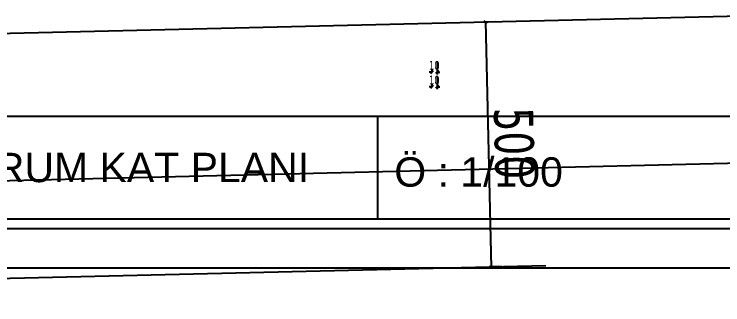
# Model space of a CAD drawing. Header units: millimetres. Extents: x 43168.9 to 43194.6, y -25545.1 to -25543.4.
# Drawn here: x 43169.6669 to 43169.9568, y -25544.9851 to -25544.8664 of the extents above; entities that cross this region are included whole.
import ezdxf

# ---------------------------------------------------------------- set-up
doc = ezdxf.new("R2010")
doc.units = ezdxf.units.MM
doc.header["$LTSCALE"] = 200
doc.linetypes.add('DASHDOT', pattern=[1, 0.5, -0.25, 0, -0.25])
for name, color, linetype in [('arsasiniri_sgh', 10, 'Continuous'), ('gor-2_sgh', 161, 'Continuous'), ('olcu-uyg_sgh', 193, 'Continuous'), ('olcuaks_sgh', 41, 'Continuous'), ('pafta_sgh', 11, 'Continuous'), ('yapi-yaklasma_sgh', 41, 'DASHDOT')]:
    doc.layers.add(name, color=color, linetype=linetype)
doc.styles.add('antet', font='arial.ttf')
doc.styles.add('dim', font='VERDANA.TTF', dxfattribs={"width": 0.7})

msp = doc.modelspace()

# ---------------------------------------------------------------- linework, layer by layer
at = {"color": 0, "linetype": 'ByBlock', "lineweight": -2}
for p, q in [((43169.86044, -25544.87021), (43169.85921, -25544.86904)), ((43169.83728, -25544.8906), (43169.83848, -25544.8894)), ((43169.83728, -25544.8906), (43169.83848, -25544.8894)), ((43169.84048, -25544.8894), (43169.83928, -25544.8906)), ((43169.84048, -25544.8894), (43169.83928, -25544.8906)), ((43169.83728, -25544.8966), (43169.83848, -25544.8954)), ((43169.84048, -25544.8954), (43169.83928, -25544.8966)), ((43169.86159, -25544.96901), (43169.86282, -25544.97018))]:
    msp.add_line(p, q, dxfattribs=at)
at = {"layer": 'arsasiniri_sgh', "color": 14}
msp.add_line((43169.99697, -25544.86636), (43169.004, -25544.89), dxfattribs=at)
at = {"layer": 'gor-2_sgh'}
msp.add_line((43168.98613, -25544.95044), (43170.07588, -25544.9245), dxfattribs=at)
at = {"layer": 'olcu-uyg_sgh'}
for p, q in [((43169.86382, -25544.86953), (43169.85882, -25544.86965)), ((43169.86221, -25544.96985), (43169.85982, -25544.86937)), ((43169.8662, -25544.9695), (43169.8612, -25544.96962))]:
    msp.add_line(p, q, dxfattribs=at)
at = {"layer": 'olcuaks_sgh'}
for p, q in [((43169.83988, -25544.886), (43169.83988, -25544.891)), ((43169.83988, -25544.886), (43169.83988, -25544.891)), ((43169.83788, -25544.89), (43169.83668, -25544.89)), ((43169.83788, -25544.89), (43169.83668, -25544.89)), ((43169.83788, -25544.89), (43169.83788, -25544.889)), ((43169.83788, -25544.89), (43169.83788, -25544.889)), ((43169.83988, -25544.89), (43169.84108, -25544.89)), ((43169.83988, -25544.89), (43169.84108, -25544.89)), ((43169.83988, -25544.892), (43169.83988, -25544.897)), ((43169.83788, -25544.896), (43169.83668, -25544.896)), ((43169.83788, -25544.896), (43169.83788, -25544.895)), ((43169.83988, -25544.896), (43169.84108, -25544.896))]:
    msp.add_line(p, q, dxfattribs=at)
at = {"layer": 'pafta_sgh'}
for p, q in [((43168.93588, -25544.908), (43170.07588, -25544.908)), ((43169.81552, -25544.908), (43169.81552, -25544.95)), ((43168.93588, -25544.95), (43170.07588, -25544.95)), ((43168.93188, -25544.954), (43170.07988, -25544.954)), ((43168.91588, -25544.97), (43170.09588, -25544.97))]:
    msp.add_line(p, q, dxfattribs=at)
at = {"layer": 'yapi-yaklasma_sgh', "color": 40}
msp.add_line((43169.20957, -25544.98513), (43169.88437, -25544.96907), dxfattribs=at)

# ---------------------------------------------------------------- texts
at = {"layer": 'olcu-uyg_sgh', "color": 2, "style": 'dim', "width": 0.7}
msp.add_text('500', height=0.016, rotation=271.3638, dxfattribs=at).set_placement((43169.86315, -25544.90467))
at = {"layer": 'olcuaks_sgh', "color": 2, "style": 'dim', "width": 0.7}
for p in [(43169.83655, -25544.88909), (43169.83655, -25544.88909), (43169.83655, -25544.89509)]:
    msp.add_text('10', height=0.0036, dxfattribs=at).set_placement(p)
at = {"layer": 'pafta_sgh', "style": 'antet'}
for s, p in [('2. BODRUM KAT PLANI', (43169.60406, -25544.935)), ('Ö : 1/100', (43169.82239, -25544.93684))]:
    msp.add_text(s, height=0.012, dxfattribs=at).set_placement(p)

doc.saveas('drawing.dxf')
